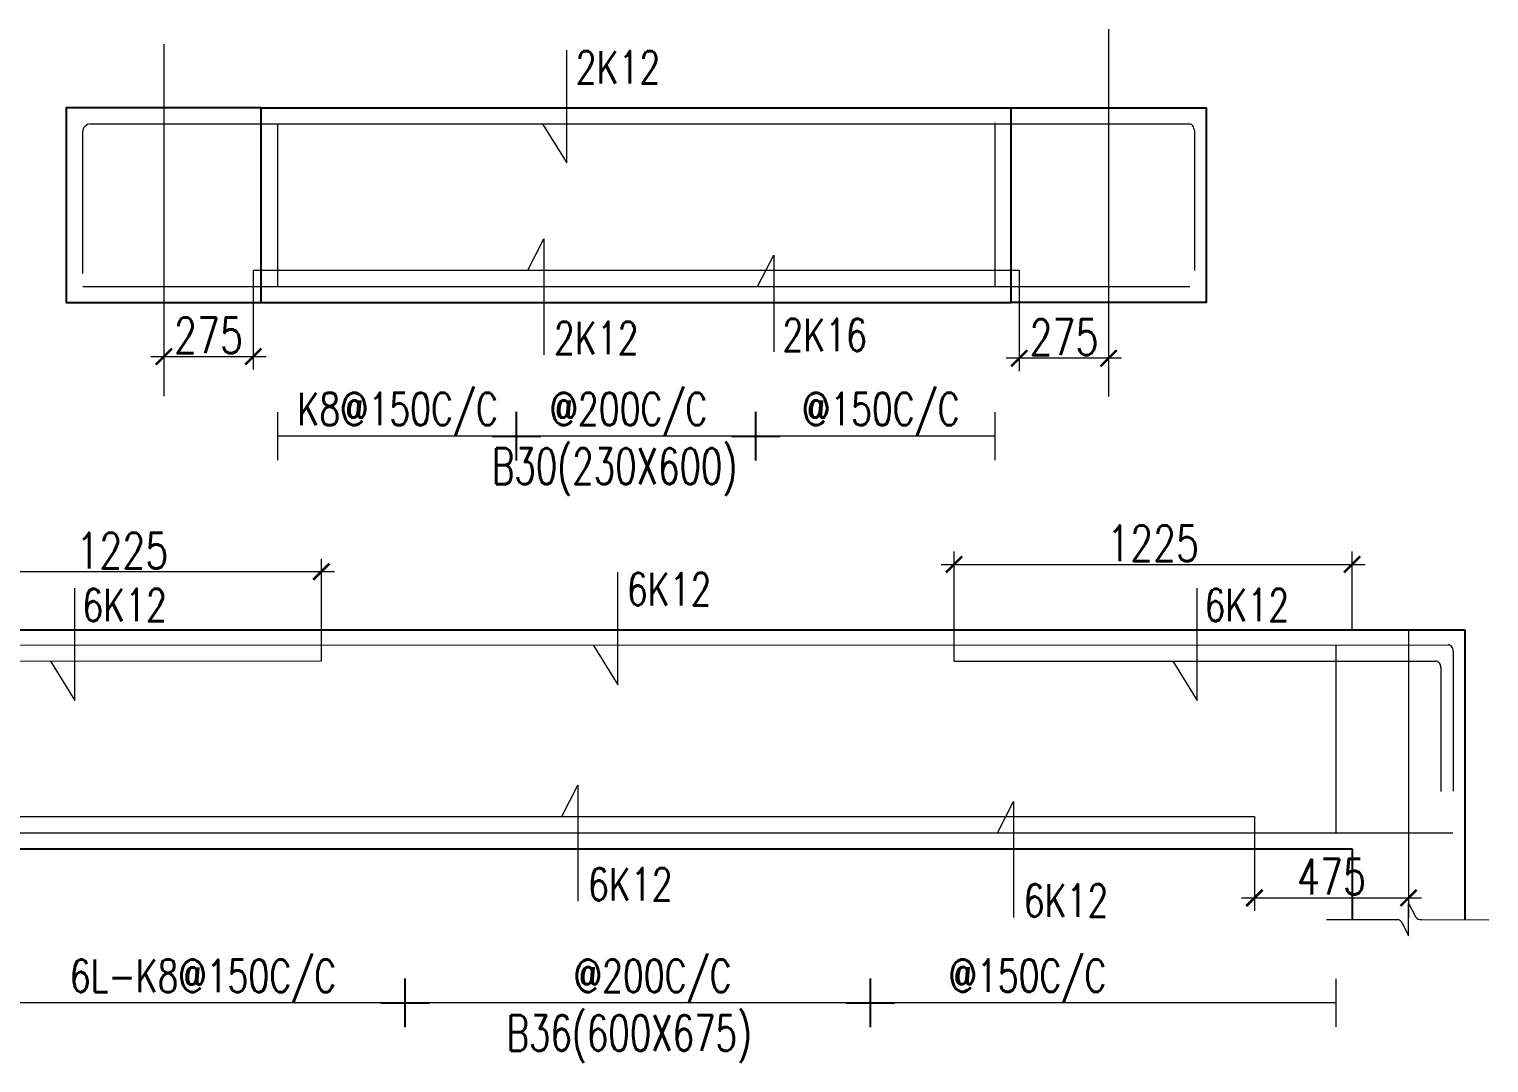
# Model space of a CAD drawing. Header units: inches. Extents: x 5501426 to 5570916, y 463710 to 505098.
# Drawn here: x 5527751 to 5532243, y 469138 to 472320 of the extents above; entities that cross this region are included whole.
import ezdxf

# ---------------------------------------------------------------- set-up
doc = ezdxf.new("R2010")
doc.units = ezdxf.units.IN
doc.header["$LTSCALE"] = 700
doc.header["$MEASUREMENT"] = 0
doc.header["$PDMODE"] = 2
doc.header["$PDSIZE"] = 75
doc.linetypes.add('CONTINULUS', pattern=[0])
doc.layers.get('0').update_dxf_attribs({"color": 1})
doc.layers.get('DEFPOINTS').update_dxf_attribs({"color": 250})
for name, color, linetype in [('M-BEAM', 4, 'Continuous'), ('MC-ARROW', 8, 'Continuous'), ('MC-STIRRUPS-LINE', 252, 'Continuous'), ('STR-Beam Number', 6, 'Continuous'), ('STR-Column', 5, 'Continuous'), ('STR-Steel Text', 84, 'Continuous'), ('STR-STIRRUPS-LINE', 252, 'Continuous')]:
    doc.layers.add(name, color=color, linetype=linetype)
doc.layers.add('MC-DIMENTION', color=9, linetype='Continuous', lineweight=9)
doc.layers.add('STR-Reinf', color=2, linetype='Continuous', lineweight=15)
doc.styles.add('ROMANS', font='romans.shx', dxfattribs={"width": 0.75})
doc.styles.add('S', font='SIMPLEX.shx', dxfattribs={"width": 0.75})
doc.dimstyles.new('100-2.5', dxfattribs={"dimscale": 100, "dimtxt": 2.25, "dimasz": 1.25, "dimexe": 1.25, "dimexo": 1.2, "dimgap": 0.75, "dimtad": 1, "dimdec": 0, "dimzin": 9, "dimdsep": 46, "dimtxsty": 'ROMANS', "dimblk1": 'ARCHTICK', "dimblk2": 'ARCHTICK', "dimsah": 1, "dimcen": 0, "dimdle": 1.25, "dimclrd": 1, "dimclre": 1, "dimclrt": 3, "dimadec": 0, "dimazin": 0, "dimtfac": 1, "dimtdec": 0, "dimtmove": 0, "dimatfit": 3, "dimldrblk": 'ARCHTICK', "dimfxl": 1, "dimtolj": 1, "dimtzin": 0, "dimlwd": -1, "dimlwe": -1, "dimarcsym": 0})

# ---------------------------------------------------------------- blocks, each defined once
blk = doc.blocks.new('_ARCHTICK')
at = {"color": 0, "linetype": 'ByBlock', "const_width": 0.15}
blk.add_lwpolyline([(-0.5, -0.5), (0.5, 0.5)], dxfattribs=at)
blk = doc.blocks.new('*D904')
at = {"layer": 'DEFPOINTS', "color": 0, "linetype": 'CONTINULUS'}
for p in [(5528440.4, 471578.2), (5528165.4, 471527.4), (5528440.4, 471312.2)]:
    blk.add_point(p, dxfattribs=at)
at = {"layer": 'MC-DIMENTION', "color": 251}
for p, q in [((5528440.4, 471578.2), (5528440.4, 471272.2)), ((5528165.4, 471527.4), (5528165.4, 471272.2)), ((5528125.4, 471312.2), (5528480.4, 471312.2))]:
    blk.add_line(p, q, dxfattribs=at)
at = {"layer": 'MC-DIMENTION', "color": 251, "linetype": 'ByBlock', "xscale": 50, "yscale": 50, "zscale": 50}
for p, rotation in [((5528165.4, 471312.2), 180.0000327527575), ((5528440.4, 471312.2), 3.275275756262324e-05)]:
    blk.add_blockref('_ARCHTICK', p, dxfattribs=dict(at, rotation=rotation))
at = {"layer": 'MC-DIMENTION', "color": 3, "linetype": 'CONTINULUS', "ltscale": 0.05, "insert": (5528302.9, 471377.2), "char_height": 110, "attachment_point": 5, "rotation": 0, "style": 'ROMANS'}
blk.add_mtext('\\A1;275', dxfattribs=at)
blk = doc.blocks.new('*D908')
at = {"layer": 'DEFPOINTS', "color": 0, "linetype": 'CONTINULUS'}
for p in [(5530798.2, 471578.2), (5531073.2, 471528.2), (5530798.2, 471306.9)]:
    blk.add_point(p, dxfattribs=at)
at = {"layer": 'MC-DIMENTION', "color": 251}
for p, q in [((5530798.2, 471578.2), (5530798.2, 471266.9)), ((5531073.2, 471528.2), (5531073.2, 471266.9)), ((5531113.2, 471306.9), (5530758.2, 471306.9))]:
    blk.add_line(p, q, dxfattribs=at)
at = {"layer": 'MC-DIMENTION', "color": 251, "linetype": 'ByBlock', "xscale": 50, "yscale": 50, "zscale": 50, "rotation": 180}
blk.add_blockref('_ARCHTICK', (5530798.2, 471306.9), dxfattribs=at)
at = {"layer": 'MC-DIMENTION', "color": 251, "linetype": 'ByBlock', "xscale": 50, "yscale": 50, "zscale": 50}
blk.add_blockref('_ARCHTICK', (5531073.2, 471306.9), dxfattribs=at)
at = {"layer": 'MC-DIMENTION', "color": 3, "linetype": 'CONTINULUS', "ltscale": 0.05, "insert": (5530935.7, 471371.9), "char_height": 110, "attachment_point": 5, "style": 'ROMANS'}
blk.add_mtext('\\A1;275', dxfattribs=at)
blk = doc.blocks.new('*D931')
at = {"layer": 'DEFPOINTS', "color": 0, "linetype": 'CONTINULUS'}
for p in [(5527425.1, 470649.9), (5527425.1, 470471.3), (5528650.1, 470375.1)]:
    blk.add_point(p, dxfattribs=at)
at = {"layer": 'MC-DIMENTION', "color": 251}
for p, q in [((5527425.1, 470471.3), (5527425.1, 470689.9)), ((5528650.1, 470375.1), (5528650.1, 470689.9)), ((5528690.1, 470649.9), (5527385.1, 470649.9))]:
    blk.add_line(p, q, dxfattribs=at)
at = {"layer": 'MC-DIMENTION', "color": 251, "linetype": 'ByBlock', "xscale": 50, "yscale": 50, "zscale": 50, "rotation": 180}
blk.add_blockref('_ARCHTICK', (5527425.1, 470649.9), dxfattribs=at)
at = {"layer": 'MC-DIMENTION', "color": 251, "linetype": 'ByBlock', "xscale": 50, "yscale": 50, "zscale": 50}
blk.add_blockref('_ARCHTICK', (5528650.1, 470649.9), dxfattribs=at)
at = {"layer": 'MC-DIMENTION', "color": 3, "linetype": 'CONTINULUS', "ltscale": 0.05, "insert": (5528037.6, 470714.9), "char_height": 110, "attachment_point": 5, "style": 'ROMANS'}
blk.add_mtext('\\A1;1225', dxfattribs=at)
blk = doc.blocks.new('*D933')
at = {"layer": 'DEFPOINTS', "color": 0, "linetype": 'CONTINULUS'}
for p in [(5531822.3, 470672.3), (5531822.3, 470471.3), (5530597.4, 470374)]:
    blk.add_point(p, dxfattribs=at)
at = {"layer": 'MC-DIMENTION', "color": 251}
for p, q in [((5530597.4, 470374), (5530597.4, 470712.3)), ((5531822.3, 470471.3), (5531822.3, 470712.3)), ((5530557.4, 470672.3), (5531862.3, 470672.3))]:
    blk.add_line(p, q, dxfattribs=at)
at = {"layer": 'MC-DIMENTION', "color": 251, "linetype": 'ByBlock', "xscale": 50, "yscale": 50, "zscale": 50, "rotation": 180}
blk.add_blockref('_ARCHTICK', (5530597.4, 470672.3), dxfattribs=at)
at = {"layer": 'MC-DIMENTION', "color": 251, "linetype": 'ByBlock', "xscale": 50, "yscale": 50, "zscale": 50}
blk.add_blockref('_ARCHTICK', (5531822.3, 470672.3), dxfattribs=at)
at = {"layer": 'MC-DIMENTION', "color": 3, "linetype": 'CONTINULUS', "ltscale": 0.05, "insert": (5531209.9, 470737.3), "char_height": 110, "attachment_point": 5, "style": 'ROMANS'}
blk.add_mtext('\\A1;1225', dxfattribs=at)
blk = doc.blocks.new('*D935')
at = {"layer": 'DEFPOINTS', "color": 0, "linetype": 'CONTINULUS'}
for p in [(5531521.7, 469896.3), (5531996.3, 469846.3), (5531996.3, 469645.5)]:
    blk.add_point(p, dxfattribs=at)
at = {"layer": 'MC-DIMENTION', "color": 251}
for p, q in [((5531521.7, 469896.3), (5531521.7, 469605.5)), ((5531996.3, 469846.3), (5531996.3, 469605.5)), ((5531481.7, 469645.5), (5532036.3, 469645.5))]:
    blk.add_line(p, q, dxfattribs=at)
at = {"layer": 'MC-DIMENTION', "color": 251, "linetype": 'ByBlock', "xscale": 50, "yscale": 50, "zscale": 50, "rotation": 180}
blk.add_blockref('_ARCHTICK', (5531521.7, 469645.5), dxfattribs=at)
at = {"layer": 'MC-DIMENTION', "color": 251, "linetype": 'ByBlock', "xscale": 50, "yscale": 50, "zscale": 50}
blk.add_blockref('_ARCHTICK', (5531996.3, 469645.5), dxfattribs=at)
at = {"layer": 'MC-DIMENTION', "color": 3, "linetype": 'CONTINULUS', "ltscale": 0.05, "insert": (5531759, 469710.5), "char_height": 110, "attachment_point": 5, "style": 'ROMANS'}
blk.add_mtext('\\A1;475', dxfattribs=at)

msp = doc.modelspace()

# ---------------------------------------------------------------- linework, layer by layer
at = {"color": 8, "linetype": 'ByBlock', "lineweight": 0}
for p, q in [((5531073.2, 472320.1, 13268.6), (5531073.2, 471189.6, 13268.6)), ((5528165, 472274.4, 13556.6), (5528165.5, 471189.9, 13564)), ((5530723.2, 471067.3, 12680.9), (5528515.1, 471067.3, 13551.9)), ((5531996.3, 470471.3, 11482.6), (5531996.3, 469582.8, 11482.6)), ((5531996, 469528.5, 11488.9), (5531996, 469629.4, 11488.9)), ((5531996, 469629.4, 11488.9), (5532018.2, 469586.7, 11488.9)), ((5531743.9, 469578.7, 12534.8), (5531964.5, 469578.6, 11488.9)), ((5531976.2, 469568.6, 11488.9), (5531996, 469528.5, 11488.9)), ((5532035.6, 469578.6, 11488.9), (5532243.1, 469578.5, 12497.1)), ((5531772.3, 469322.1, 12523.9), (5527475.5, 469322.1, -1388.2))]:
    msp.add_line(p, q, dxfattribs=at)
for centre, radius, start, end in [((5531960.7, 469562.2, 11488.9), 16.8, 22.36, 77.136), ((5532032.8, 469595.4, 11488.9), 17, 210.8081, 279.4812)]:
    msp.add_arc(centre, radius, start, end, dxfattribs=at)
at = {"layer": 'M-BEAM'}
for p, q in [((5528465.1, 472078.2, 13556.9), (5529245.1, 472078.2, 13557.5)), ((5529245.1, 472078, 13557.7), (5530773.2, 472078.2, 12649.9)), ((5528465.1, 471478.2, 13557), (5530773.2, 471478.2, 12649.8)), ((5526824.8, 470471.1, -1522.3), (5532169.8, 470471.1, 12523.9)), ((5527425, 469796.3, -1514.5), (5531822.4, 469796.3, 12515.6))]:
    msp.add_line(p, q, dxfattribs=at)
at = {"layer": 'M-BEAM', "elevation": 12667}
for points in [[(5528465.1, 472078.2), (5527865.1, 472078.2), (5527865.1, 471478.2), (5528465.1, 471478.2)], [(5530773.2, 472078.2), (5531373.2, 472078.2), (5531373.2, 471478.2), (5530773.2, 471478.2)]]:
    msp.add_lwpolyline(points, close=True, dxfattribs=at)
at = {"layer": 'MC-ARROW', "lineweight": 13}
for points, elevation in [([(5529330.2, 472029.6), (5529405.4, 471908.8), (5529405.4, 472255.2)], 12644.3), ([(5529285.2, 471578.2), (5529335.1, 471674.4), (5529335.1, 471317.2)], 12675.1), ([(5529992.4, 471528.2), (5530042.3, 471624.4), (5530042.3, 471326.6)], 12671.2), ([(5529487.7, 470422.7), (5529562.9, 470302), (5529562.9, 470648.4)], -1077.3), ([(5527816.7, 470373.9), (5527891.9, 470253.2), (5527891.9, 470599.6)], -513.8), ([(5531270.6, 470373.9), (5531345.8, 470253.2), (5531345.8, 470599.6)], 12493.1), ([(5529389.8, 469896.3), (5529439.7, 469992.6), (5529439.7, 469635.4)], -463.5), ([(5530730.7, 469846.3), (5530780.6, 469942.6), (5530780.6, 469585.4)], 8780.7)]:
    msp.add_lwpolyline(points, dxfattribs=dict(at, elevation=elevation))
at = {"layer": 'MC-STIRRUPS-LINE', "lineweight": 13}
for p, q in [((5528515.1, 471141.2, 13555.2), (5528515.1, 470993.5, 13555.2)), ((5530723.2, 471141.2, 12680.9), (5530723.2, 470993.5, 12680.9)), ((5531772.3, 469396, 12523.9), (5531772.3, 469248.2, 12523.9))]:
    msp.add_line(p, q, dxfattribs=at)
at = {"layer": 'STR-Column'}
for p, q in [((5532169.6, 470471.1, 12510.3), (5532169.8, 469578.5, 12525.3)), ((5531822.4, 469796.3, 12515.6), (5531822.3, 469578.6, 12528.1))]:
    msp.add_line(p, q, dxfattribs=at)
at = {"layer": 'STR-Reinf', "ltscale": 2}
for p, q in [((5527915.1, 472003.2, 12675.9), (5527915.1, 471568.2, 12675.9)), ((5528515.1, 472028.6, 13556.9), (5528515.1, 471528.2, 13556.9)), ((5530722.5, 472031.4, 12586), (5530722.5, 471528.2, 12586)), ((5528440.4, 471578.2, 13555.8), (5530798.2, 471578.2, 12656.6)), ((5527915.8, 471528.2, 12675.7), (5531323.2, 471528.2, 12203.1)), ((5519232, 470421.3, -1046.3), (5532118.2, 470424.6, 11424.1)), ((5531771.9, 470424.2, 11412.9), (5531771.9, 469846.3, 11412.9)), ((5525624.8, 470374, -536), (5528650.1, 470375.1, -560.6)), ((5530597.4, 470374, 12470.9), (5532079.9, 470374.4, 12461.2)), ((5527600.1, 469896.3, -478.1), (5531521.7, 469896.3, -941.8)), ((5526867.4, 469846.3, -1514.5), (5532132.3, 469846.3, 12515.6))]:
    msp.add_line(p, q, dxfattribs=at)
at = {"layer": 'STR-Reinf'}
for p, q in [((5527940.1, 472028.2, 12675.8), (5531321.3, 472028.2, 12675.8)), ((5531336.9, 472008.2, 12663.4), (5531336.9, 471577.5, 12663.4)), ((5532133.8, 470404.6, 11423.9), (5532133.8, 469973.9, 11423.9)), ((5532095.6, 470354.4, 12461.1), (5532095.6, 469972.9, 12461.1))]:
    msp.add_line(p, q, dxfattribs=at)
at = {"layer": 'STR-Reinf', "ltscale": 2, "extrusion": (0.00105, 6.00395e-10, 0.999999)}
msp.add_arc((5527923.7, 472003.2, 18481.8), 25, 90, 180, dxfattribs=at)
at = {"layer": 'STR-Reinf', "extrusion": (0.622407, 3.55734e-07, 0.782693)}
msp.add_arc((472005, -4321439.4, 3452657), 20, 270, 0.021, dxfattribs=at)
at = {"layer": 'STR-Reinf', "extrusion": (0.622407, -2.22679e-11, 0.782693)}
for centre in [(470404.6, -4322834.4, 3452182.7), (470354.4, -4322158.9, 3452970.7)]:
    msp.add_arc(centre, 20, 270, 0.021, dxfattribs=at)
at = {"layer": 'STR-STIRRUPS-LINE', "linetype": 'CONTINULUS', "ltscale": 0.05}
for p in [(5529251.1, 471067.3, 13261.6), (5529987.2, 471067.3, 12971.3), (5528907.8, 469322.1, 3249.2), (5530340.1, 469322.1, 7886.5)]:
    msp.add_point(p, dxfattribs=at)

# ---------------------------------------------------------------- texts
at = {"layer": 'STR-Beam Number', "style": 'ROMANS', "width": 0.7}
msp.add_text('B30(230X600)', height=110, rotation=0, dxfattribs=at).set_placement((5529174.9, 470919.7, 13567.7))
msp.add_text('B36(600X675)', height=110, dxfattribs=at).set_placement((5529219.9, 469174.4, -1373.1))
at = {"layer": 'STR-Steel Text', "style": 'S', "width": 0.75}
for s, p in [('2K12', (5529432.9, 472152.8, 13534.3)), ('2K12', (5529366, 471319.3, 13564.8)), ('2K16', (5530069.1, 471328.7, 12868.7)), ('K8@150C/C', (5528576.3, 471100.7, 14494.2)), ('@200C/C', (5529352.8, 471100.7, 13947.7)), ('@150C/C', (5530129.2, 471100.7, 12724.3))]:
    msp.add_text(s, height=100, rotation=0, dxfattribs=at).set_placement(p)
for s, p in [('6K12', (5529590.4, 470545.9, -1078.1)), ('6K12', (5527914.4, 470497.2, -533.9)), ('6K12', (5531368.3, 470497.2, 12473.1)), ('6K12', (5529470.7, 469637.5, -474.4)), ('6K12', (5530811.6, 469587.5, 8769.7)), ('6L-K8@150C/C', (5527876, 469355.5, -1386.7)), ('@200C/C', (5529427.1, 469355.7, -1381.6)), ('@150C/C', (5530580.7, 469356.3, -1847.7))]:
    msp.add_text(s, height=100, dxfattribs=at).set_placement(p)

# ---------------------------------------------------------------- dimensions: what is measured, and where the dimension line sits
at = {"layer": 'MC-DIMENTION'}
dim = msp.add_linear_dim(base=(5528440.4, 471312.2, 13556.4), p1=(5528165.4, 471527.4, 13556.7), p2=(5528440.4, 471578.2, 13555.8), angle=0, dimstyle='100-2.5', override={"dimtxt": 1.1, "dimasz": 0.5, "dimexe": 0.4, "dimexo": 0, "dimgap": 0.1, "dimdle": 0.4, "dimclrd": 251, "dimclre": 251}, dxfattribs=at)
dim.commit()
dim.dimension.update_dxf_attribs({"geometry": '*D904', "text_midpoint": (5528302.9, 471377.2, 13556.4)})
for base, p1, p2, override, picture, middle in [((5530798.2, 471306.9, 12955), (5531073.2, 471528.2, 13268.6), (5530798.2, 471578.2, 12656.6), {"dimtxt": 1.1, "dimasz": 0.5, "dimexe": 0.4, "dimexo": 0, "dimgap": 0.1, "dimtxsty": 'ROMANS', "dimdle": 0.4, "dimclrd": 251, "dimclre": 251, "dimldrblk": 'ARCHTICK'}, '*D908', (5530935.7, 471371.9, 12955)), ((5527425.1, 470649.9, -478.8), (5528650.1, 470375.1, -560.6), (5527425.1, 470471.3, -478.1), {"dimtxt": 1.1, "dimasz": 0.5, "dimexe": 0.4, "dimexo": 0, "dimgap": 0.1, "dimblk1": 'ARCHTICK', "dimblk2": 'ARCHTICK', "dimdle": 0.4, "dimclrd": 251, "dimclre": 251}, '*D931', (5528037.6, 470714.9, -478.8)), ((5531822.3, 470672.3, 12827.5), (5530597.4, 470374, 12470.9), (5531822.3, 470471.3, 12515.4), {"dimtxt": 1.1, "dimasz": 0.5, "dimexe": 0.4, "dimexo": 0, "dimgap": 0.1, "dimtxsty": 'ROMANS', "dimdle": 0.4, "dimclrd": 251, "dimclre": 251, "dimldrblk": 'ARCHTICK'}, '*D933', (5531209.9, 470737.3, 12827.5)), ((5531996.3, 469645.5, -1220.7), (5531521.7, 469896.3, -941.8), (5531996.3, 469846.3, -1316.8), {"dimtxt": 1.1, "dimasz": 0.5, "dimexe": 0.4, "dimexo": 0, "dimgap": 0.1, "dimtxsty": 'ROMANS', "dimdle": 0.4, "dimclrd": 251, "dimclre": 251, "dimldrblk": 'ARCHTICK'}, '*D935', (5531759, 469710.5, -1220.7))]:
    dim = msp.add_linear_dim(base=base, p1=p1, p2=p2, dimstyle='100-2.5', override=override, dxfattribs=at)
    dim.commit()
    dim.dimension.update_dxf_attribs({"geometry": picture, "text_midpoint": middle})

doc.saveas('drawing.dxf')
